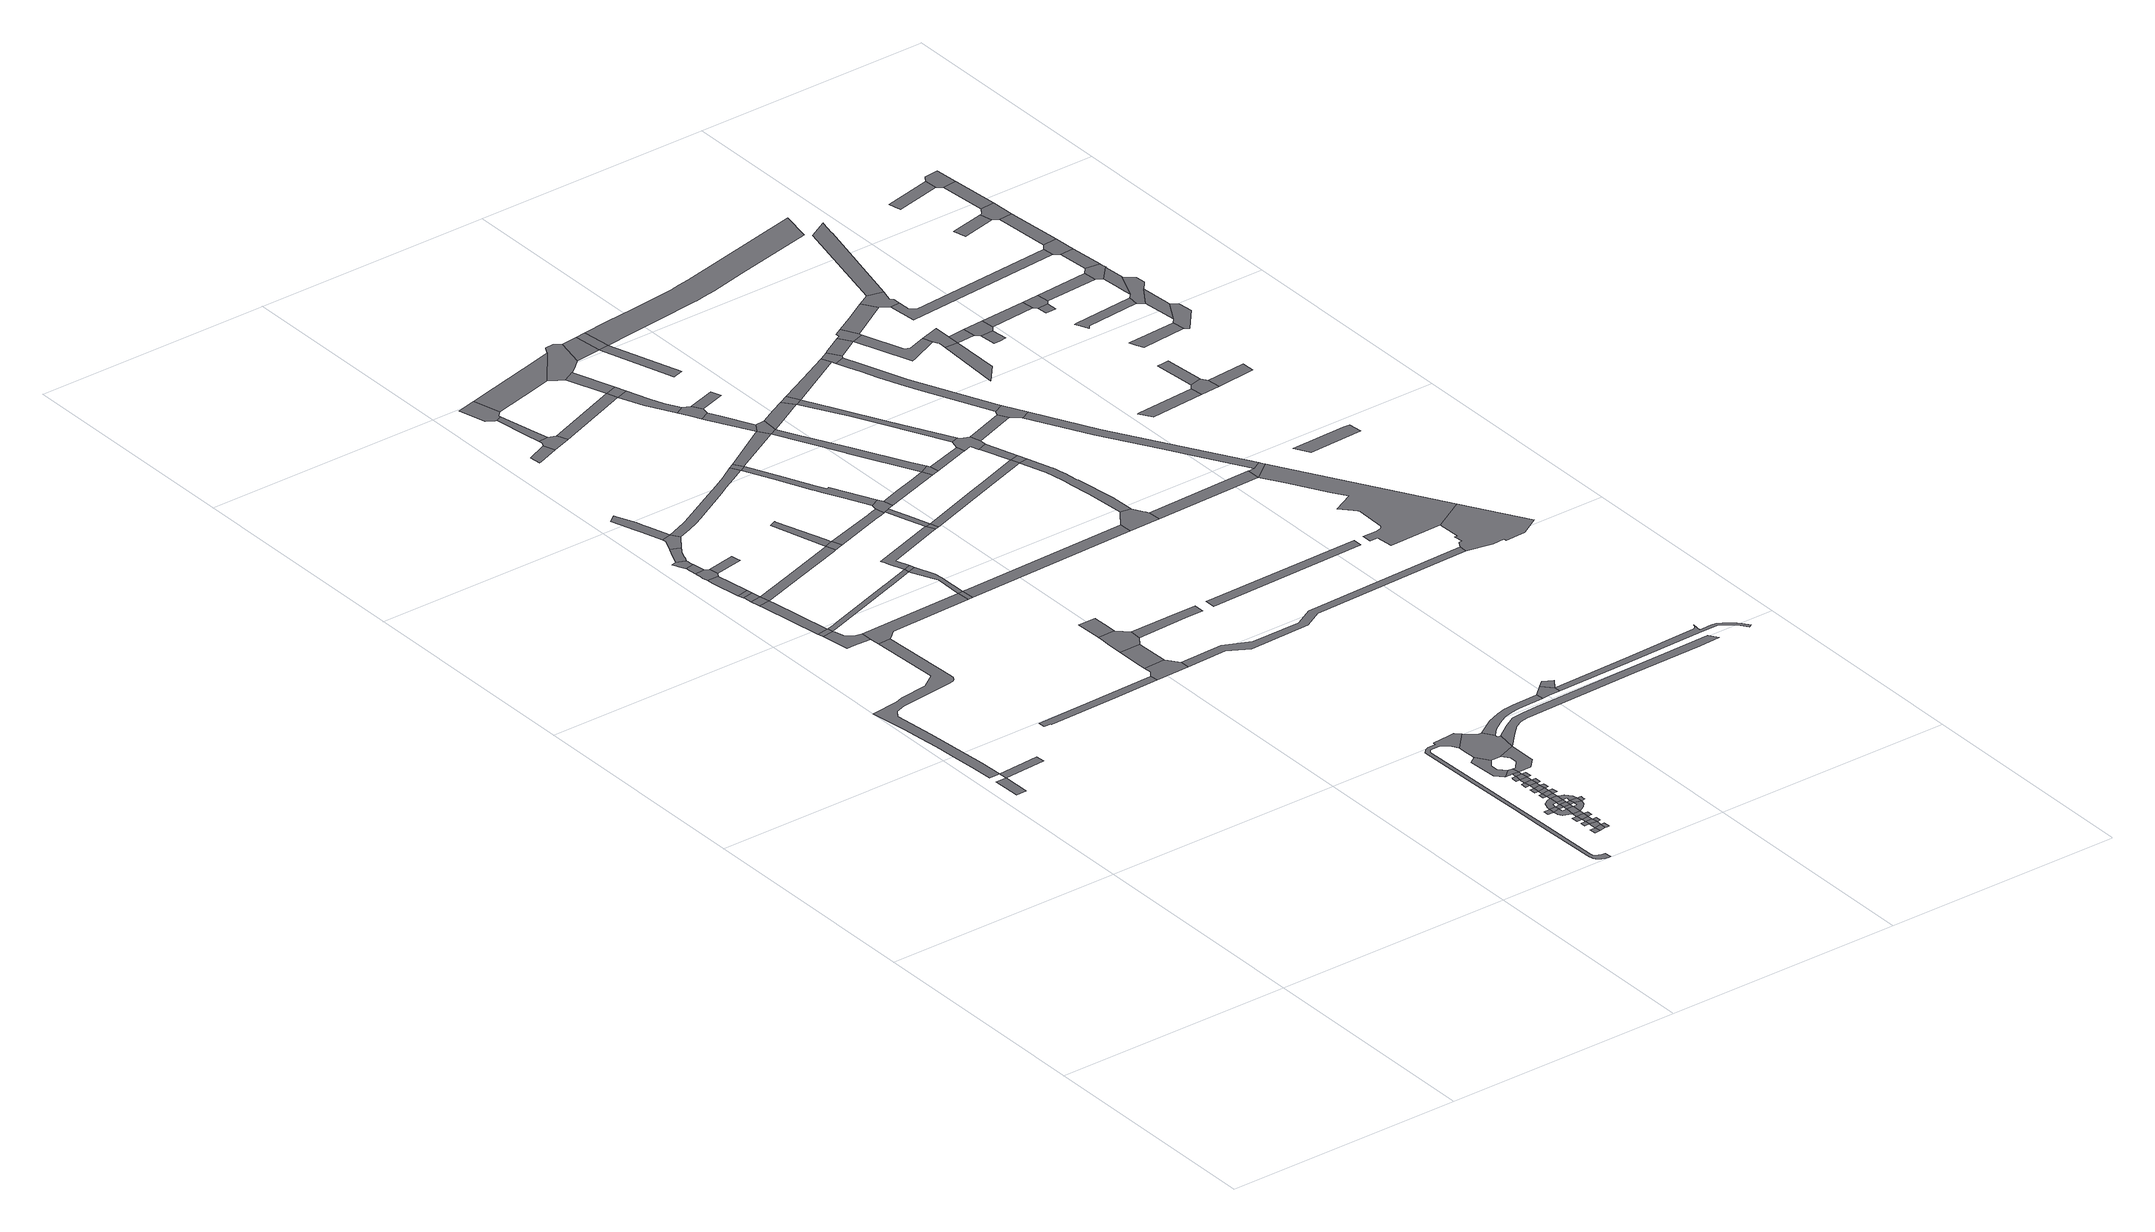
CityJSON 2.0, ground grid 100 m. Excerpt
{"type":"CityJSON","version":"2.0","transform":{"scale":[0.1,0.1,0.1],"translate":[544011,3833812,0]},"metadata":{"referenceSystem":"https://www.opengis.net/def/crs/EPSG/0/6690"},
"CityObjects":{
"road1":{"type":"Road","attributes":{"RoadStructureAttribute.sectionType":"1"},"geometry":[{"type":"MultiSurface","lod":"1","boundaries":[[[0,1,2,3]]]}]},
"road2":{"type":"Road","geometry":[{"type":"MultiSurface","lod":"1","boundaries":[[[4,5,6,0]]]}]},
"road3":{"type":"Road","attributes":{"RoadStructureAttribute.sectionType":"1"},"geometry":[{"type":"MultiSurface","lod":"1","boundaries":[[[7,8,9,10,11,12,13,14,15,16,17,18,19,20,21,22,23,24,25,26,27,28,29,30,31,32,6]]]}]},
"road4":{"type":"Road","geometry":[{"type":"MultiSurface","lod":"1","boundaries":[[[33,34,35,36]]]}]},
"road5":{"type":"Road","geometry":[{"type":"MultiSurface","lod":"1","boundaries":[[[37,38,39,40,36,35,41,42,43,44,45,46,47]]]}]},
"road6":{"type":"Road","attributes":{"RoadStructureAttribute.sectionType":"1"},"geometry":[{"type":"MultiSurface","lod":"1","boundaries":[[[48,49,50,51,52,53,34,33]]]}]},
"road7":{"type":"Road","geometry":[{"type":"MultiSurface","lod":"1","boundaries":[[[54,55,51,50]]]}]},
"road8":{"type":"Road","attributes":{"RoadStructureAttribute.sectionType":"1"},"geometry":[{"type":"MultiSurface","lod":"1","boundaries":[[[56,57,58,55,54]]]}]},
"road9":{"type":"Road","geometry":[{"type":"MultiSurface","lod":"1","boundaries":[[[59,60,57,56]]]}]},
"road10":{"type":"Road","attributes":{"RoadStructureAttribute.sectionType":"1"},"geometry":[{"type":"MultiSurface","lod":"1","boundaries":[[[61,62,60,59,63,64]]]}]},
"road11":{"type":"Road","geometry":[{"type":"MultiSurface","lod":"1","boundaries":[[[65,66,67,68,69,70,61,64,71,72]]]}]},
"road12":{"type":"Road","geometry":[{"type":"MultiSurface","lod":"1","boundaries":[[[73,74,75,76,77,78,79,80,81,82]]]}]},
"road13":{"type":"Road","attributes":{"RoadStructureAttribute.sectionType":"1"},"geometry":[{"type":"MultiSurface","lod":"1","boundaries":[[[83,79,78,84,67,66]]]}]},
"road14":{"type":"Road","attributes":{"RoadStructureAttribute.sectionType":"1"},"geometry":[{"type":"MultiSurface","lod":"1","boundaries":[[[85,86,87,73,82,88,89,90,91,92]]]}]},
"road15":{"type":"Road","geometry":[{"type":"MultiSurface","lod":"1","boundaries":[[[93,94,95,72,71]]]}]},
"road16":{"type":"Road","attributes":{"RoadStructureAttribute.sectionType":"1"},"geometry":[{"type":"MultiSurface","lod":"1","boundaries":[[[96,97,98,99,100,101,102]]]}]},
"road17":{"type":"Road","geometry":[{"type":"MultiSurface","lod":"1","boundaries":[[[103,104,105,85,92,106]]]}]},
"road18":{"type":"Road","geometry":[{"type":"MultiSurface","lod":"1","boundaries":[[[107,108,109,110,111,112,113,114,115,116,104,103]]]}]},
"road19":{"type":"Road","attributes":{"RoadStructureAttribute.sectionType":"1"},"geometry":[{"type":"MultiSurface","lod":"1","boundaries":[[[117,118,119,120,121,33,36,122,123,124,125]]]}]},
"road20":{"type":"Road","attributes":{"RoadStructureAttribute.sectionType":"1"},"geometry":[{"type":"MultiSurface","lod":"1","boundaries":[[[126,127,47,46,128,21,20,129,130,131,132]]]}]},
"road21":{"type":"Road","attributes":{"RoadStructureAttribute.sectionType":"1"},"geometry":[{"type":"MultiSurface","lod":"1","boundaries":[[[133,134,54,50,135,136,137]]]}]},
"road22":{"type":"Road","geometry":[{"type":"MultiSurface","lod":"1","boundaries":[[[138,139,140,141,142,143]]]}]},
"road23":{"type":"Road","attributes":{"RoadStructureAttribute.sectionType":"1"},"geometry":[{"type":"MultiSurface","lod":"1","boundaries":[[[144,145,146,147,148,149,150,151,103,106,152,153,154,155,156,157,158,159,160]]]}]},
"road24":{"type":"Road","geometry":[{"type":"MultiSurface","lod":"1","boundaries":[[[161,162,163,164]]]}]},
"road25":{"type":"Road","geometry":[{"type":"MultiSurface","lod":"1","boundaries":[[[165,166,167,168]]]}]},
"road26":{"type":"Road","geometry":[{"type":"MultiSurface","lod":"1","boundaries":[[[169,126,132,170]]]}]},
"road27":{"type":"Road","geometry":[{"type":"MultiSurface","lod":"1","boundaries":[[[171,172,173,174]]]}]},
"road28":{"type":"Road","geometry":[{"type":"MultiSurface","lod":"1","boundaries":[[[175,176,177,96,102,178,179]]]}]},
"road29":{"type":"Road","geometry":[{"type":"MultiSurface","lod":"1","boundaries":[[[180,181,133,137,182]]]}]},
"road30":{"type":"Road","geometry":[{"type":"MultiSurface","lod":"1","boundaries":[[[183,184,185,186,187,188,189,181,180]]]}]},
"road31":{"type":"Road","geometry":[{"type":"MultiSurface","lod":"1","boundaries":[[[190,191,192,138,143,193,194]]]}]},
"road32":{"type":"Road","geometry":[{"type":"MultiSurface","lod":"1","boundaries":[[[195,164,163,196]]]}]},
"road33":{"type":"Road","geometry":[{"type":"MultiSurface","lod":"1","boundaries":[[[197,198,199,200]]]}]},
"road34":{"type":"Road","attributes":{"RoadStructureAttribute.sectionType":"1"},"geometry":[{"type":"MultiSurface","lod":"1","boundaries":[[[201,202,203,204,191,190]]]}]},
"road35":{"type":"Road","attributes":{"RoadStructureAttribute.sectionType":"1"},"geometry":[{"type":"MultiSurface","lod":"1","boundaries":[[[205,206,207,125,208,209,126,169]]]}]},
"road36":{"type":"Road","geometry":[{"type":"MultiSurface","lod":"1","boundaries":[[[210,211,212,213,214,168,215,216,217,218,219,220]]]}]},
"road37":{"type":"Road","geometry":[{"type":"MultiSurface","lod":"1","boundaries":[[[221,165,168,214]]]}]},
"road38":{"type":"Road","attributes":{"RoadStructureAttribute.sectionType":"1"},"geometry":[{"type":"MultiSurface","lod":"1","boundaries":[[[173,164,195,222,223]]]}]},
"road39":{"type":"Road","geometry":[{"type":"MultiSurface","lod":"1","boundaries":[[[224,225,226,227,203,202,228,229]]]}]},
"road40":{"type":"Road","attributes":{"RoadStructureAttribute.sectionType":"1"},"geometry":[{"type":"MultiSurface","lod":"1","boundaries":[[[230,231,232,233,234,235,236,237,238,239,240,241,242,243,244,245,246,247,248,249,250,251,252,253,254,255,256,257,258,259,260,261,262,263,264,265,266,267,268]]]}]},
"road41":{"type":"Road","attributes":{"RoadStructureAttribute.sectionType":"1"},"geometry":[{"type":"MultiSurface","lod":"1","boundaries":[[[269,270,271,176,175]]]}]},
"road42":{"type":"Road","geometry":[{"type":"MultiSurface","lod":"1","boundaries":[[[174,173,223,272]]]}]},
"road43":{"type":"Road","attributes":{"RoadStructureAttribute.sectionType":"1"},"geometry":[{"type":"MultiSurface","lod":"1","boundaries":[[[273,274,200,174,272]]]}]},
"road44":{"type":"Road","geometry":[{"type":"MultiSurface","lod":"1","boundaries":[[[275,276,277,278,195,196]]]}]},
"road45":{"type":"Road","geometry":[{"type":"MultiSurface","lod":"1","boundaries":[[[279,117,125,207]]]}]},
"road46":{"type":"Road","geometry":[{"type":"MultiSurface","lod":"1","boundaries":[[[197,200,274,280]]]}]},
"road47":{"type":"Road","geometry":[{"type":"MultiSurface","lod":"1","boundaries":[[[281,282,283,284,285,286,287,165,221,288,289,290]]]}]},
"road48":{"type":"Road","geometry":[{"type":"MultiSurface","lod":"1","boundaries":[[[291,292,221,214,293,294,295]]]}]},
"road49":{"type":"Road","attributes":{"RoadStructureAttribute.sectionType":"1"},"geometry":[{"type":"MultiSurface","lod":"1","boundaries":[[[296,219,197,280]]]}]},
"road50":{"type":"Road","geometry":[{"type":"MultiSurface","lod":"1","boundaries":[[[297,298,299,300,272,223]]]}]},
"road51":{"type":"Road","geometry":[{"type":"MultiSurface","lod":"1","boundaries":[[[220,219,296,301]]]}]},
"road52":{"type":"Road","geometry":[{"type":"MultiSurface","lod":"1","boundaries":[[[302,303,304,280,274]]]}]},
"road53":{"type":"Road","attributes":{"RoadStructureAttribute.sectionType":"1"},"geometry":[{"type":"MultiSurface","lod":"1","boundaries":[[[295,305,220,301,306,307]]]}]},
"road54":{"type":"Road","geometry":[{"type":"MultiSurface","lod":"1","boundaries":[[[308,291,295,307]]]}]},
"road55":{"type":"Road","geometry":[{"type":"MultiSurface","lod":"1","boundaries":[[[309,310,311,312]]]}]},
"road56":{"type":"Road","attributes":{"RoadStructureAttribute.sectionType":"1"},"geometry":[{"type":"MultiSurface","lod":"1","boundaries":[[[313,314,315,290,316,291,308]]]}]},
"road57":{"type":"Road","geometry":[{"type":"MultiSurface","lod":"1","boundaries":[[[317,318,319,320,270,269,321,322]]]}]},
"road58":{"type":"Road","geometry":[{"type":"MultiSurface","lod":"1","boundaries":[[[281,290,315,323]]]}]},
"road59":{"type":"Road","geometry":[{"type":"MultiSurface","lod":"1","boundaries":[[[324,325,326,327]]]}]},
"road60":{"type":"Road","geometry":[{"type":"MultiSurface","lod":"1","boundaries":[[[328,329,330,331,318,317]]]}]},
"road61":{"type":"Road","attributes":{"RoadStructureAttribute.sectionType":"1"},"geometry":[{"type":"MultiSurface","lod":"1","boundaries":[[[332,311,281,323]]]}]},
"road62":{"type":"Road","geometry":[{"type":"MultiSurface","lod":"1","boundaries":[[[333,308,307,334,335,336]]]}]},
"road63":{"type":"Road","geometry":[{"type":"MultiSurface","lod":"1","boundaries":[[[335,337,338,339,301,296,340,341,342]]]}]},
"road64":{"type":"Road","geometry":[{"type":"MultiSurface","lod":"1","boundaries":[[[343,312,311,332]]]}]},
"road65":{"type":"Road","geometry":[{"type":"MultiSurface","lod":"1","boundaries":[[[344,345,346,347]]]}]},
"road66":{"type":"Road","attributes":{"RoadStructureAttribute.sectionType":"1"},"geometry":[{"type":"MultiSurface","lod":"1","boundaries":[[[348,326,312,343]]]}]},
"road67":{"type":"Road","geometry":[{"type":"MultiSurface","lod":"1","boundaries":[[[349,327,326,348]]]}]},
"road68":{"type":"Road","geometry":[{"type":"MultiSurface","lod":"1","boundaries":[[[350,351,352,353,354]]]}]},
"road69":{"type":"Road","attributes":{"RoadStructureAttribute.sectionType":"1"},"geometry":[{"type":"MultiSurface","lod":"1","boundaries":[[[347,327,349,355]]]}]},
"road70":{"type":"Road","geometry":[{"type":"MultiSurface","lod":"1","boundaries":[[[336,335,342,356]]]}]},
"road71":{"type":"Road","geometry":[{"type":"MultiSurface","lod":"1","boundaries":[[[357,358,359,360,323,315,361,362,363,336,356]]]}]},
"road72":{"type":"Road","geometry":[{"type":"MultiSurface","lod":"1","boundaries":[[[344,347,355,364]]]}]},
"road73":{"type":"Road","geometry":[{"type":"MultiSurface","lod":"1","boundaries":[[[365,366,367,368,343,332]]]}]},
"road74":{"type":"Road","attributes":{"RoadStructureAttribute.sectionType":"1"},"geometry":[{"type":"MultiSurface","lod":"1","boundaries":[[[369,370,371,372,373,374,375,376]]]}]},
"road75":{"type":"Road","attributes":{"RoadStructureAttribute.sectionType":"1"},"geometry":[{"type":"MultiSurface","lod":"1","boundaries":[[[354,344,364,377,378]]]}]},
"road76":{"type":"Road","geometry":[{"type":"MultiSurface","lod":"1","boundaries":[[[379,380,381,382,349,348]]]}]},
"road77":{"type":"Road","geometry":[{"type":"MultiSurface","lod":"1","boundaries":[[[383,373,372,384,385,386,387]]]}]},
"road78":{"type":"Road","geometry":[{"type":"MultiSurface","lod":"1","boundaries":[[[388,350,354,378]]]}]},
"road79":{"type":"Road","geometry":[{"type":"MultiSurface","lod":"1","boundaries":[[[389,390,391,356,342]]]}]},
"road80":{"type":"Road","attributes":{"RoadStructureAttribute.sectionType":"1"},"geometry":[{"type":"MultiSurface","lod":"1","boundaries":[[[385,350,388,386]]]}]},
"road81":{"type":"Road","geometry":[{"type":"MultiSurface","lod":"1","boundaries":[[[392,393,394,364,355]]]}]},
"road82":{"type":"Road","attributes":{"RoadStructureAttribute.sectionType":"1"},"geometry":[{"type":"MultiSurface","lod":"1","boundaries":[[[395,396,397,398,399,117,279,400,401,402,403]]]}]},
"road83":{"type":"Road","geometry":[{"type":"MultiSurface","lod":"1","boundaries":[[[404,405,388,378]]]}]},
"road84":{"type":"Road","attributes":{"RoadStructureAttribute.sectionType":"1"},"geometry":[{"type":"MultiSurface","lod":"1","boundaries":[[[406,407,408,409,180,182,410,411,412]]]}]},
"road85":{"type":"Road","attributes":{"RoadStructureAttribute.sectionType":"1"},"geometry":[{"type":"MultiSurface","lod":"1","boundaries":[[[413,194,193,414]]]}]},
"road86":{"type":"Road","attributes":{"RoadStructureAttribute.sectionType":"1"},"geometry":[{"type":"MultiSurface","lod":"1","boundaries":[[[415,416,417,418,419,420,421,422,423,387,386]]]}]},
"road87":{"type":"Road","geometry":[{"type":"MultiSurface","lod":"1","boundaries":[[[424,268,267,425,369,376,426,427,419,418,428,429,430,431]]]}]},
"road88":{"type":"Road","geometry":[{"type":"MultiSurface","lod":"1","boundaries":[[[432,144,160,433,434]]]}]},
"road89":{"type":"Road","attributes":{"RoadStructureAttribute.sectionType":"1"},"geometry":[{"type":"MultiSurface","lod":"1","boundaries":[[[435,436,437,438,224,229,439,440]]]}]},
"road90":{"type":"Road","attributes":{"RoadStructureAttribute.sectionType":"1"},"geometry":[{"type":"MultiSurface","lod":"1","boundaries":[[[441,442,443,444,322,321]]]}]},
"road91":{"type":"Road","attributes":{"RoadStructureAttribute.sectionType":"1"},"geometry":[{"type":"MultiSurface","lod":"1","boundaries":[[[445,446,447,448,449,450,433,160,451,452,453,454,455,456,457]]]}]},
"road92":{"type":"Road","attributes":{"RoadStructureAttribute.sectionType":"1"},"geometry":[{"type":"MultiSurface","lod":"1","boundaries":[[[458,459,460,461,395,462]]]}]},
"road93":{"type":"Road","geometry":[{"type":"MultiSurface","lod":"1","boundaries":[[[462,395,403,463]]]}]},
"road94":{"type":"Road","geometry":[{"type":"MultiSurface","lod":"1","boundaries":[[[457,456,464,406,412,460,459,465,466,467]]]}]},
"road95":{"type":"Road","attributes":{"RoadStructureAttribute.sectionType":"1"},"geometry":[{"type":"MultiSurface","lod":"1","boundaries":[[[468,469,470,169,170,471]]]}]},
"road96":{"type":"Road","attributes":{"RoadStructureAttribute.sectionType":"1"},"geometry":[{"type":"MultiSurface","lod":"1","boundaries":[[[472,432,434,473]]]}]},
"road97":{"type":"Road","attributes":{"RoadStructureAttribute.sectionType":"1"},"geometry":[{"type":"MultiSurface","lod":"1","boundaries":[[[474,475,476,413,477]]]}]},
"road98":{"type":"Road","geometry":[{"type":"MultiSurface","lod":"1","boundaries":[[[477,413,414,478]]]}]},
"road99":{"type":"Road","attributes":{"RoadStructureAttribute.sectionType":"1"},"geometry":[{"type":"MultiSurface","lod":"1","boundaries":[[[479,480,478,414,481,482,483]]]}]},
"road100":{"type":"Road","geometry":[{"type":"MultiSurface","lod":"1","boundaries":[[[484,485,486,435,440,487,488,489,476,475,490,491,492]]]}]},
"road101":{"type":"Road","attributes":{"RoadStructureAttribute.sectionType":"1"},"geometry":[{"type":"MultiSurface","lod":"1","boundaries":[[[493,494,495,496,497,498,431,430,499,500,501,502,503,504,505]]]}]},
"road102":{"type":"Road","geometry":[{"type":"MultiSurface","lod":"1","boundaries":[[[483,482,506,507,508,509,510]]]}]},
"road103":{"type":"Road","attributes":{"RoadStructureAttribute.sectionType":"1"},"geometry":[{"type":"MultiSurface","lod":"1","boundaries":[[[511,508,507,512,472,513]]]}]},
"road104":{"type":"Road","attributes":{"RoadStructureAttribute.sectionType":"1"},"geometry":[{"type":"MultiSurface","lod":"1","boundaries":[[[514,515,516,467,466,517,518,519]]]}]},
"road105":{"type":"Road","geometry":[{"type":"MultiSurface","lod":"1","boundaries":[[[520,513,472,473,521]]]}]},
"road106":{"type":"Road","geometry":[{"type":"MultiSurface","lod":"1","boundaries":[[[522,523,510,509]]]}]},
"road107":{"type":"Road","attributes":{"RoadStructureAttribute.sectionType":"1"},"geometry":[{"type":"MultiSurface","lod":"1","boundaries":[[[524,525,526,521,473,527,528,529,514,530]]]}]},
"road108":{"type":"Road","geometry":[{"type":"MultiSurface","lod":"1","boundaries":[[[531,492,491,532]]]}]},
"road109":{"type":"Road","attributes":{"RoadStructureAttribute.sectionType":"1"},"geometry":[{"type":"MultiSurface","lod":"1","boundaries":[[[533,534,535,536,462,463,537,538,539,540]]]}]},
"road110":{"type":"Road","geometry":[{"type":"MultiSurface","lod":"1","boundaries":[[[530,514,519,541,542]]]}]},
"road111":{"type":"Road","attributes":{"RoadStructureAttribute.sectionType":"1"},"geometry":[{"type":"MultiSurface","lod":"1","boundaries":[[[543,544,520,521,545,546,547]]]}]},
"road112":{"type":"Road","attributes":{"RoadStructureAttribute.sectionType":"1"},"geometry":[{"type":"MultiSurface","lod":"1","boundaries":[[[548,549,550,532]]]}]},
"road113":{"type":"Road","geometry":[{"type":"MultiSurface","lod":"1","boundaries":[[[551,531,532,550]]]}]},
"road114":{"type":"Road","geometry":[{"type":"MultiSurface","lod":"1","boundaries":[[[552,493,505,553,554,555]]]}]},
"road115":{"type":"Road","attributes":{"RoadStructureAttribute.sectionType":"1"},"geometry":[{"type":"MultiSurface","lod":"1","boundaries":[[[556,557,558,559,560,179,178,561,562,563,564,565]]]}]},
"road116":{"type":"Road","geometry":[{"type":"MultiSurface","lod":"1","boundaries":[[[566,567,552,555]]]}]},
"road117":{"type":"Road","attributes":{"RoadStructureAttribute.sectionType":"1"},"geometry":[{"type":"MultiSurface","lod":"1","boundaries":[[[568,569,542,541,570,571]]]}]},
"road118":{"type":"Road","geometry":[{"type":"MultiSurface","lod":"1","boundaries":[[[572,543,547,573,574]]]}]},
"road119":{"type":"Road","geometry":[{"type":"MultiSurface","lod":"1","boundaries":[[[575,576,577,468,471,578,579,580,581,582]]]}]},
"road120":{"type":"Road","attributes":{"RoadStructureAttribute.sectionType":"1"},"geometry":[{"type":"MultiSurface","lod":"1","boundaries":[[[583,584,585,586]]]}]},
"road121":{"type":"Road","attributes":{"RoadStructureAttribute.sectionType":"1"},"geometry":[{"type":"MultiSurface","lod":"1","boundaries":[[[587,588,574,573,589,590,591,592,593]]]}]},
"road122":{"type":"Road","attributes":{"RoadStructureAttribute.sectionType":"1"},"geometry":[{"type":"MultiSurface","lod":"1","boundaries":[[[594,595,596,597,598,599,600,601,602,603,604,605,606,607,428,418]]]}]},
"road123":{"type":"Road","attributes":{"RoadStructureAttribute.sectionType":"1"},"geometry":[{"type":"MultiSurface","lod":"1","boundaries":[[[608,609,610,611,612,613,614,615,616,617,618,619,540,620,621,622,623,624,625,626,627,575,582]]]}]},
"road124":{"type":"Road","geometry":[{"type":"MultiSurface","lod":"1","boundaries":[[[628,629,593,592,630,568,571,631,632,633,634,635]]]}]},
"road125":{"type":"Road","attributes":{"RoadStructureAttribute.sectionType":"1"},"geometry":[{"type":"MultiSurface","lod":"1","boundaries":[[[636,633,632,637,638,533,639]]]}]},
"road126":{"type":"Road","geometry":[{"type":"MultiSurface","lod":"1","boundaries":[[[639,533,540,619]]]}]},
"road127":{"type":"Road","attributes":{"RoadStructureAttribute.sectionType":"1"},"geometry":[{"type":"MultiSurface","lod":"1","boundaries":[[[640,641,572,574,642,643,644]]]}]},
"road128":{"type":"Road","attributes":{"RoadStructureAttribute.sectionType":"1"},"geometry":[{"type":"MultiSurface","lod":"1","boundaries":[[[645,635,634,646]]]}]},
"road129":{"type":"Road","geometry":[{"type":"MultiSurface","lod":"1","boundaries":[[[647,640,644,648,649,650]]]}]},
"road130":{"type":"Road","attributes":{"RoadStructureAttribute.sectionType":"1"},"geometry":[{"type":"MultiSurface","lod":"1","boundaries":[[[651,579,578,652]]]}]},
"road131":{"type":"Road","attributes":{"RoadStructureAttribute.sectionType":"1"},"geometry":[{"type":"MultiSurface","lod":"1","boundaries":[[[653,654,655,656,649,648,657,658,659,660,661,662,663]]]}]},
"road132":{"type":"Road","attributes":{"RoadStructureAttribute.sectionType":"1"},"geometry":[{"type":"MultiSurface","lod":"1","boundaries":[[[664,665,666,667,668,669,670,671,672,673,674,555,554,675,676,677,678,679,680,681,682,683,684]]]}]},
"road133":{"type":"Road","geometry":[{"type":"MultiSurface","lod":"1","boundaries":[[[663,662,645,646,685,686,687]]]}]},
"road134":{"type":"Road","attributes":{"RoadStructureAttribute.sectionType":"1"},"geometry":[{"type":"MultiSurface","lod":"1","boundaries":[[[688,689,647,650,690,691,692]]]}]},
"road135":{"type":"Road","attributes":{"RoadStructureAttribute.sectionType":"1"},"geometry":[{"type":"MultiSurface","lod":"1","boundaries":[[[693,694,695,696,697,698,699,551,550,700,701,702,703,704,705,706,707,708]]]}]},
"road136":{"type":"Road","geometry":[{"type":"MultiSurface","lod":"1","boundaries":[[[709,710,711,712,688,692,713,714]]]}]},
"road137":{"type":"Road","attributes":{"RoadStructureAttribute.sectionType":"1"},"geometry":[{"type":"MultiSurface","lod":"1","boundaries":[[[715,716,687,686,717,718,719,720,721]]]}]},
"road138":{"type":"Road","attributes":{"RoadStructureAttribute.sectionType":"1"},"geometry":[{"type":"MultiSurface","lod":"1","boundaries":[[[722,723,713,692,724,725,726,727,728]]]}]},
"road139":{"type":"Road","geometry":[{"type":"MultiSurface","lod":"1","boundaries":[[[729,730,721,720,731,651,652,732]]]}]},
"road140":{"type":"Road","geometry":[{"type":"MultiSurface","lod":"1","boundaries":[[[733,734,735,736]]]}]},
"road141":{"type":"Road","attributes":{"RoadStructureAttribute.sectionType":"1"},"geometry":[{"type":"MultiSurface","lod":"1","boundaries":[[[737,738,739,709,714,740]]]}]},
"road142":{"type":"Road","geometry":[{"type":"MultiSurface","lod":"1","boundaries":[[[741,728,727,742,733,736,743]]]}]},
"road143":{"type":"Road","attributes":{"RoadStructureAttribute.sectionType":"1"},"geometry":[{"type":"MultiSurface","lod":"1","boundaries":[[[744,732,652,745,746,747,748,749,750,751,752,753,754,755,756,757,758,759,760,761]]]}]},
"road144":{"type":"Road","attributes":{"RoadStructureAttribute.sectionType":"1"},"geometry":[{"type":"MultiSurface","lod":"1","boundaries":[[[762,743,736,763]]]}]},
"road145":{"type":"Road","geometry":[{"type":"MultiSurface","lod":"1","boundaries":[[[764,737,740,765,766,767,768,769]]]}]},
"road146":{"type":"Road","geometry":[{"type":"MultiSurface","lod":"1","boundaries":[[[761,760,770,771,772,773,556,565,774,775,776,777,778]]]}]},
"road147":{"type":"Road","attributes":{"RoadStructureAttribute.sectionType":"1"},"geometry":[{"type":"MultiSurface","lod":"1","boundaries":[[[779,780,781,782,783,784]]]}]},
"road148":{"type":"Road","geometry":[{"type":"MultiSurface","lod":"1","boundaries":[[[785,786,787,788,789]]]}]},
"road149":{"type":"Road","geometry":[{"type":"MultiSurface","lod":"1","boundaries":[[[790,762,763,789,788,791]]]}]},
"road150":{"type":"Road","attributes":{"RoadStructureAttribute.sectionType":"1"},"geometry":[{"type":"MultiSurface","lod":"1","boundaries":[[[792,793,794,795,796,797,798]]]}]},
"road151":{"type":"Road","attributes":{"RoadStructureAttribute.sectionType":"1"},"geometry":[{"type":"MultiSurface","lod":"1","boundaries":[[[799,800,801,802,803,804,764,769]]]}]},
"road152":{"type":"Road","attributes":{"RoadStructureAttribute.sectionType":"1"},"geometry":[{"type":"MultiSurface","lod":"1","boundaries":[[[805,790,791,806]]]}]},
"road153":{"type":"Road","geometry":[{"type":"MultiSurface","lod":"1","boundaries":[[[807,808,779,784,809,810]]]}]},
"road154":{"type":"Road","geometry":[{"type":"MultiSurface","lod":"1","boundaries":[[[811,812,813,808,807]]]}]},
"road155":{"type":"Road","attributes":{"RoadStructureAttribute.sectionType":"1"},"geometry":[{"type":"MultiSurface","lod":"1","boundaries":[[[814,815,766,765,816,817,818]]]}]},
"road156":{"type":"Road","geometry":[{"type":"MultiSurface","lod":"1","boundaries":[[[819,820,821,822,823]]]}]},
"road157":{"type":"Road","attributes":{"RoadStructureAttribute.sectionType":"1"},"geometry":[{"type":"MultiSurface","lod":"1","boundaries":[[[824,810,809,825]]]}]},
"road158":{"type":"Road","attributes":{"RoadStructureAttribute.sectionType":"1"},"geometry":[{"type":"MultiSurface","lod":"1","boundaries":[[[826,805,806,823,822,827]]]}]},
"road159":{"type":"Road","geometry":[{"type":"MultiSurface","lod":"1","boundaries":[[[828,829,830,831,832,833]]]}]},
"road160":{"type":"Road","attributes":{"RoadStructureAttribute.sectionType":"1"},"geometry":[{"type":"MultiSurface","lod":"1","boundaries":[[[834,835,836,837,838,839,840]]]}]},
"road161":{"type":"Road","attributes":{"RoadStructureAttribute.sectionType":"1"},"geometry":[{"type":"MultiSurface","lod":"1","boundaries":[[[841,826,827,842]]]}]},
"road162":{"type":"Road","geometry":[{"type":"MultiSurface","lod":"1","boundaries":[[[843,844,828,833,845,846,847,848]]]}]},
"road163":{"type":"Road","attributes":{"RoadStructureAttribute.sectionType":"1"},"geometry":[{"type":"MultiSurface","lod":"1","boundaries":[[[849,850,851,844,843]]]}]},
"road164":{"type":"Road","geometry":[{"type":"MultiSurface","lod":"1","boundaries":[[[852,853,854,834,840,851,850,855,856,857]]]}]},
"road165":{"type":"Road","attributes":{"RoadStructureAttribute.sectionType":"1"},"geometry":[{"type":"MultiSurface","lod":"1","boundaries":[[[858,859,860,861,854,853]]]}]},
"road166":{"type":"Road","geometry":[{"type":"MultiSurface","lod":"1","boundaries":[[[862,841,842,859,858,863,864,865]]]}]},
"road167":{"type":"Road","geometry":[{"type":"MultiSurface","lod":"1","boundaries":[[[866,867,868,869,870]]]}]},
"road168":{"type":"Road","attributes":{"RoadStructureAttribute.sectionType":"1"},"geometry":[{"type":"MultiSurface","lod":"1","boundaries":[[[871,872,862,865]]]}]},
"road169":{"type":"Road","geometry":[{"type":"MultiSurface","lod":"1","boundaries":[[[873,874,875,876,877]]]}]},
"road170":{"type":"Road","geometry":[{"type":"MultiSurface","lod":"1","boundaries":[[[878,879,818,817,872,871]]]}]},
"road171":{"type":"Road","attributes":{"RoadStructureAttribute.sectionType":"1"},"geometry":[{"type":"MultiSurface","lod":"1","boundaries":[[[880,881,879,878]]]}]},
"road172":{"type":"Road","geometry":[{"type":"MultiSurface","lod":"1","boundaries":[[[882,883,884,866,870,881,880]]]}]},
"road173":{"type":"Road","attributes":{"RoadStructureAttribute.sectionType":"1"},"geometry":[{"type":"MultiSurface","lod":"1","boundaries":[[[885,886,883,882]]]}]},
"road174":{"type":"Road","geometry":[{"type":"MultiSurface","lod":"1","boundaries":[[[887,888,873,877,886,885]]]}]}
},
"vertices":[
[107,1767,0],[62,1766,0],[64,1649,0],[109,1650,0],
[287,1779,0],[284,1816,0],[106,1804,0],
[103,1904,0],[80,2177,0],[61,2345,0],[81,2372,0],[123,2387,0],[330,2411,0],[343,2412,0],[368,2417,0],[377,2422,0],[382,2428,0],[383,2433,0],[384,2436,0],[385,2449,0],[370,2787,0],[315,2785,0],[329,2493,0],[269,2451,0],[152,2437,0],[120,2425,0],[2,2411,0],[24,2259,0],[33,2173,0],[42,2091,0],[49,1999,0],[56,1899,0],[61,1802,0],
[234,2979,0],[185,2971,0],[189,2948,0],[240,2956,0],
[282,2884,0],[254,2904,0],[241,2948,0],[239,2956,0],[194,2919,0],[196,2903,0],[205,2845,0],[208,2831,0],[239,2830,0],[313,2827,0],[312,2876,0],
[232,2987,0],[192,3241,0],[188,3263,0],[140,3256,0],[143,3241,0],[144,3235,0],
[180,3305,0],[134,3298,0],
[174,3345,0],[128,3337,0],[129,3329,0],
[170,3368,0],[122,3360,0],
[99,3511,0],[103,3485,0],[156,3455,0],[146,3510,0],
[141,3574,0],[135,3577,0],[94,3574,0],[95,3559,0],[96,3550,0],[95,3533,0],[160,3529,0],[153,3568,0],
[87,3682,0],[67,3676,0],[72,3659,0],[77,3649,0],[88,3628,0],[90,3624,0],[127,3631,0],[125,3642,0],[124,3661,0],[124,3667,0],
[133,3591,0],[91,3602,0],
[125,3767,0],[119,3756,0],[114,3743,0],[131,3684,0],[134,3692,0],[146,3722,0],[155,3736,0],[164,3750,0],
[277,3550,0],[274,3570,0],[270,3590,0],
[953,2008,0],[433,1993,0],[435,1965,0],[466,1966,0],[466,1961,0],[759,1967,0],[954,1973,0],
[188,3845,0],[144,3833,0],[148,3820,0],[210,3811,0],
[159,3937,0],[151,3962,0],[144,3987,0],[110,4069,0],[108,4074,0],[92,4062,0],[76,4049,0],[101,3974,0],[107,3957,0],[117,3927,0],
[707,3138,0],[594,3100,0],[584,3097,0],[291,2998,0],[269,2990,0],[254,2961,0],[591,3076,0],[602,3079,0],[710,3116,0],
[757,2888,0],[431,2879,0],[313,2823,0],[382,2798,0],[390,2804,0],[412,2823,0],[759,2832,0],
[582,3437,0],[333,3355,0],[383,3327,0],[584,3394,0],[595,3398,0],
[205,4613,0],[120,4577,0],[122,4552,0],[123,4527,0],[131,4530,0],[223,4565,0],
[643,4082,0],[583,4045,0],[566,4034,0],[501,4000,0],[497,3998,0],[493,3996,0],[288,3887,0],[277,3881,0],[265,3831,0],[310,3849,0],[342,3867,0],[512,3961,0],[549,3981,0],[601,4010,0],[603,4011,0],[660,4042,0],[665,4045,0],
[1548,195,0],[1549,167,0],[1574,168,0],[1571,195,0],
[1519,395,0],[1494,394,0],[1494,372,0],[1519,372,0],
[779,2889,0],[781,2833,0],
[1550,250,0],[1548,227,0],[1571,228,0],[1570,250,0],
[1060,2069,0],[969,2065,0],[970,2031,0],[1099,1978,0],[1098,2017,0],
[619,3452,0],[581,3439,0],[633,3410,0],
[617,3457,0],[611,3476,0],[543,3686,0],[542,3689,0],[528,3681,0],[514,3674,0],[580,3442,0],
[255,4653,0],[212,4647,0],[215,4628,0],[304,4595,0],[287,4639,0],
[1601,200,0],[1601,173,0],
[1567,298,0],[1547,297,0],[1548,270,0],[1570,270,0],
[241,4716,0],[209,4869,0],[183,4855,0],[203,4709,0],
[776,3013,0],[773,3046,0],[745,3128,0],[748,3026,0],[761,3006,0],
[1564,360,0],[1562,360,0],[1549,360,0],[1549,366,0],[1549,377,0],[1521,359,0],[1522,350,0],[1532,335,0],[1552,325,0],[1567,320,0],[1569,360,0],
[1546,397,0],
[1601,205,0],[1603,225,0],
[197,5013,0],[115,4992,0],[144,4876,0],[176,4859,0],[207,4878,0],[226,4896,0],
[1570,1025,0],[1545,1023,0],[1472,1017,0],[1472,1016,0],[1472,1003,0],[1438,1003,0],[1421,996,0],[1407,981,0],[1413,708,0],[1419,472,0],[1422,334,0],[1429,59,0],[1431,46,0],[1433,39,0],[1436,31,0],[1441,23,0],[1447,16,0],[1457,8,0],[1469,3,0],[1483,1,0],[1493,1,0],[1492,32,0],[1477,32,0],[1453,41,0],[1447,51,0],[1446,61,0],[1439,338,0],[1436,476,0],[1432,655,0],[1424,974,0],[1431,982,0],[1441,986,0],[1475,986,0],[1485,981,0],[1487,980,0],[1500,970,0],[1511,957,0],[1526,934,0],[1591,1006,0],
[1056,2207,0],[966,2206,0],[967,2099,0],
[1600,248,0],
[1600,255,0],[1600,273,0],
[1609,173,0],[1619,173,0],[1618,201,0],[1602,200,0],
[738,3149,0],
[1600,298,0],
[1568,455,0],[1551,449,0],[1546,447,0],[1534,437,0],[1531,435,0],[1527,425,0],[1521,412,0],[1549,417,0],[1550,417,0],[1569,418,0],
[1569,400,0],[1558,399,0],[1554,377,0],[1559,377,0],[1569,378,0],
[1600,320,0],
[1611,226,0],[1618,226,0],[1618,248,0],[1603,248,0],
[1599,360,0],
[1611,275,0],[1618,276,0],[1617,298,0],
[1569,369,0],[1599,370,0],[1599,377,0],
[1599,400,0],
[1550,497,0],[1551,475,0],[1568,475,0],[1565,497,0],
[1599,410,0],[1599,417,0],[1599,420,0],[1569,408,0],
[1042,2337,0],[969,2335,0],[970,2306,0],[966,2268,0],[1083,2245,0],[1085,2295,0],
[1598,453,0],
[1547,545,0],[1548,520,0],[1565,520,0],[1565,545,0],
[1042,2377,0],[1041,2422,0],[1041,2449,0],[966,2448,0],
[1598,478,0],
[1608,400,0],[1609,379,0],[1619,381,0],[1616,401,0],
[1619,373,0],[1619,361,0],[1614,360,0],[1627,336,0],[1642,353,0],[1647,373,0],
[1598,503,0],
[1562,597,0],[1547,595,0],[1545,570,0],[1565,570,0],
[1598,525,0],
[1595,550,0],
[1564,650,0],[1547,650,0],[1546,646,0],[1544,625,0],[1562,625,0],
[1595,570,0],
[1646,398,0],
[1642,419,0],[1641,421,0],[1623,443,0],[1605,450,0],[1607,420,0],[1619,421,0],[1618,413,0],
[1594,598,0],
[1603,478,0],[1618,478,0],[1615,503,0],[1602,503,0],
[1527,850,0],[1497,827,0],[1503,704,0],[1531,672,0],[1566,702,0],[1538,732,0],[1540,765,0],[1562,795,0],
[1594,606,0],[1594,625,0],
[1600,525,0],[1613,525,0],[1612,550,0],[1598,550,0],
[1567,702,0],[1556,672,0],[1564,672,0],[1591,670,0],[1587,701,0],
[1591,653,0],
[1664,376,0],[1664,387,0],[1664,398,0],
[1597,570,0],[1612,570,0],[1612,598,0],
[950,3328,0],[943,3326,0],[673,3235,0],[680,3215,0],[686,3200,0],[719,3206,0],[722,3207,0],[956,3287,0],[968,3292,0],
[1612,625,0],[1611,653,0],
[883,3535,0],[877,3533,0],[862,3528,0],[837,3520,0],[849,3482,0],[863,3486,0],[890,3495,0],
[611,4764,0],[624,4717,0],
[1646,671,0],[1683,709,0],[1683,714,0],[1682,826,0],[1605,795,0],[1614,785,0],[1630,766,0],[1628,733,0],[1601,700,0],
[1636,966,0],[1526,886,0],[1565,795,0],[1578,795,0],[1694,909,0],[1681,911,0],[1681,924,0],[1651,966,0],
[666,4096,0],[689,4058,0],[688,4060,0],
[612,5117,0],[538,5098,0],[478,5083,0],[313,5042,0],[429,4948,0],[493,4964,0],
[1298,2252,0],[1379,2253,0],[1379,2298,0],[1300,2297,0],
[899,3638,0],[841,3757,0],[831,3752,0],[828,3758,0],[811,3795,0],[756,3914,0],[719,3926,0],[784,3780,0],[788,3771,0],[801,3745,0],[839,3665,0],[888,3562,0],[926,3581,0],
[952,3407,0],[921,3507,0],[896,3497,0],[928,3398,0],[975,3333,0],
[987,3298,0],
[886,3550,0],[921,3508,0],[945,3516,0],[938,3558,0],
[1512,2908,0],[790,2889,0],[788,2889,0],[1513,2852,0],
[876,4225,0],[904,4177,0],
[603,4950,0],[601,4954,0],[552,4929,0],[660,4781,0],
[675,4734,0],
[730,4583,0],[707,4640,0],[665,4615,0],[727,4501,0],[764,4521,0],
[667,5152,0],[630,5147,0],[629,5145,0],[527,4944,0],[545,4933,0],[547,4931,0],[628,4976,0],[664,5007,0],[693,5132,0],
[1972,1056,0],[1862,1053,0],[1833,1049,0],[1820,1047,0],[1780,1037,0],[1725,1014,0],[1708,954,0],[1748,982,0],[1788,1002,0],[1796,1004,0],[1825,1012,0],[1865,1020,0],[1973,1023,0],
[751,4456,0],[773,4414,0],[812,4434,0],[818,4464,0],[795,4506,0],
[837,4389,0],[779,4401,0],[901,4262,0],
[1172,3638,0],[1110,3616,0],[1016,3585,0],[1075,3558,0],[1138,3579,0],[1190,3595,0],
[941,4265,0],[936,4193,0],
[927,4501,0],[913,4544,0],
[1182,3714,0],[1075,3922,0],[976,4116,0],[964,4057,0],[1038,3907,0],[1040,3904,0],[1211,3658,0],
[761,5139,0],[774,5019,0],
[1476,3506,0],[1322,3453,0],[1291,3442,0],[1208,3414,0],[1214,3376,0],[1331,3416,0],[1374,3432,0],[1488,3471,0],
[1223,3606,0],[1217,3646,0],
[1068,4331,0],[1012,4303,0],[938,4194,0],[998,4227,0],[1103,4287,0],
[871,4705,0],[916,4719,0],[818,5024,0],
[804,5144,0],
[2016,1094,0],[2003,1024,0],[2052,1025,0],[2051,1053,0],
[2385,2038,0],[1680,2018,0],[1601,1977,0],[1391,1973,0],[1283,2022,0],[1273,1984,0],[1356,1937,0],[1618,1943,0],[1696,1986,0],[2384,2004,0],
[2083,1095,0],[2044,1118,0],
[1376,3695,0],[1371,3693,0],[1382,3658,0],[1385,3659,0],
[1109,4352,0],[1104,4285,0],[1135,4300,0],
[1566,2979,0],[1549,2958,0],[1521,2920,0],[1646,2855,0],[1645,2911,0],[1638,2923,0],[1631,2935,0],[1611,2972,0],
[1430,2254,0],[2110,2268,0],[2110,2308,0],[1430,2298,0],
[1293,3990,0],[1198,4177,0],[1191,4128,0],[1207,4098,0],[1264,3983,0],[1386,3735,0],[1417,3746,0],
[1744,892,0],[1779,924,0],[1813,942,0],[1846,950,0],[2341,960,0],[2645,965,0],[2735,969,0],[2712,1006,0],[2358,999,0],[1923,991,0],[1855,988,0],[1805,980,0],[1758,954,0],[1749,948,0],
[1605,3075,0],[1582,3247,0],[1581,3251,0],[1580,3256,0],[1573,3312,0],[1572,3314,0],[1572,3315,0],[1565,3355,0],[1562,3370,0],[1562,3372,0],[1561,3373,0],[1528,3477,0],[1490,3465,0],[1520,3373,0],[1524,3359,0],[1537,3284,0],[1538,3279,0],[1541,3251,0],[1542,3242,0],[1552,3147,0],
[1437,3733,0],[1418,3743,0],[1385,3730,0],[1419,3670,0],[1431,3636,0],[1472,3651,0],[1471,3678,0],[1458,3723,0],
[1473,3646,0],[1434,3626,0],[1475,3507,0],[1514,3518,0],
[1367,4480,0],[1232,4413,0],[1138,4301,0],[1223,4349,0],[1384,4440,0],
[1630,3786,0],[1653,3745,0],
[1408,4503,0],[1390,4424,0],[1434,4439,0],[1439,4450,0],
[2105,2922,0],[2106,2867,0],
[1674,3842,0],[1527,4177,0],[1473,4328,0],[1456,4377,0],[1407,4375,0],[1428,4318,0],[1451,4255,0],[1484,4166,0],[1514,4096,0],[1639,3806,0],[1681,3828,0],
[2859,997,0],[2847,1011,0],[2828,1027,0],[2806,1041,0],[2785,1052,0],[2766,1055,0],[2712,1054,0],[2717,1094,0],[2712,1079,0],[2699,1071,0],[2384,1062,0],[2372,1032,0],[2712,1039,0],[2765,1040,0],[2780,1038,0],[2799,1028,0],[2819,1015,0],[2836,1000,0],[2847,987,0],[2868,960,0],[2880,969,0],
[1657,3741,0],[1690,3712,0],[1731,3732,0],
[1501,4558,0],[1423,4513,0],[1446,4454,0],[1521,4499,0],[1534,4507,0],
[1874,5331,0],[1326,5210,0],[1278,5200,0],[1234,5191,0],[1161,5184,0],[1046,5171,0],[918,5157,0],[932,5037,0],[1127,5060,0],[1188,5067,0],[1254,5074,0],[1260,5074,0],[1300,5082,0],[1353,5092,0],[1505,5125,0],[1848,5200,0],
[1546,4601,0],[1515,4584,0],[1514,4583,0],[1514,4565,0],[1586,4525,0],[1582,4535,0],
[2067,3124,0],[1861,3478,0],[1820,3461,0],[1954,3233,0],[2018,3124,0],[2132,2923,0],[2171,2946,0],
[1669,4344,0],[1647,4353,0],[1615,4281,0],[1619,4269,0],[1639,4277,0],[1758,4330,0],[1744,4369,0],
[2182,2927,0],[2178,2935,0],[2113,2922,0],[2184,2924,0],
[1769,4270,0],[1756,3986,0],[1821,4062,0],[1823,4267,0],
[1714,4698,0],[1620,4641,0],[1600,4631,0],[1751,4637,0],
[1825,4396,0],[1771,4306,0],[1824,4322,0],
[2216,2870,0],[2161,2773,0],[2248,2625,0],[2285,2563,0],[2196,2517,0],[2237,2475,0],[2248,2460,0],[2250,2453,0],[2247,2328,0],[2243,2320,0],[2235,2314,0],[2213,2309,0],[2152,2309,0],[2153,2269,0],[2189,2270,0],[2194,2197,0],[2421,2203,0],[2558,2283,0],
[1898,4328,0],[1902,4273,0],
[1765,4728,0],[1787,4615,0],[1828,4618,0],[1827,4648,0],[1817,4661,0],[1830,4712,0],
[2424,2105,0],[2412,2105,0],[2415,2065,0],[2400,2065,0],[2491,1981,0],[2542,1984,0],[2542,1971,0],[2629,1976,0],[2709,2023,0],
[2293,3501,0],[2047,3482,0],[2033,3481,0],[2050,3454,0],[2066,3427,0],[2298,3447,0],
[1926,4185,0],[1954,4187,0],[1981,4189,0],[1976,4258,0],[1921,4254,0],
[1988,4335,0],[1992,4280,0],
[2591,2954,0],[2564,2954,0],[2345,2947,0],[2328,2947,0],[2346,2917,0],[2364,2887,0],[2596,2897,0],
[1936,5150,0],[1934,5151,0],[1943,5190,0],[1950,5217,0],[1952,5224,0],[1869,5179,0],
[2182,4349,0],[2186,4294,0],
[2360,3534,0],[2310,3522,0],[2383,3454,0],[2378,3510,0],
[2346,3704,0],[2321,3702,0],[2295,3700,0],
[1854,4545,0],[1831,4564,0],[1797,4491,0],[2471,4546,0],[2469,4594,0],
[2204,4237,0],[2227,4238,0],[2249,4240,0],[2246,4284,0],[2201,4281,0],
[2548,3524,0],[2548,3469,0],
[2255,4354,0],[2259,4300,0],
[2524,3904,0],[2321,3890,0],[2311,3889,0],[2323,3860,0],[2335,3832,0],[2529,3849,0],
[2504,4136,0],[2244,4114,0],[2237,4113,0],[2246,4091,0],[2260,4058,0],[2270,4071,0],[2502,4093,0],
[2482,4371,0],[2486,4316,0],
[2593,4015,0],[2541,3923,0],[2547,3838,0],[2601,3903,0],[2626,3932,0],[2620,3994,0],
[2592,4034,0],[2583,4154,0],[2529,4072,0],
[2607,4238,0],[2574,4270,0],[2523,4155,0],[2606,4183,0],[2616,4194,0],[2610,4234,0],
[2567,4357,0],[2512,4298,0],[2516,4237,0],[2521,4182,0],
[2504,4396,0],[2570,4358,0],[2566,4377,0],[2565,4388,0],
[2433,4923,0],[2288,4891,0],[2294,4864,0],[2300,4837,0],[2445,4869,0],
[2554,4532,0],[2494,4527,0],
[2420,5227,0],[2220,5182,0],[2226,5156,0],[2232,5129,0],[2424,5172,0],
[2547,4623,0],[2488,4619,0],
[2529,4860,0],[2470,4855,0],
[2522,4959,0],[2462,4954,0],[2442,4925,0],
[2507,5161,0],[2447,5156,0],
[2499,5259,0],[2440,5254,0]
]}
